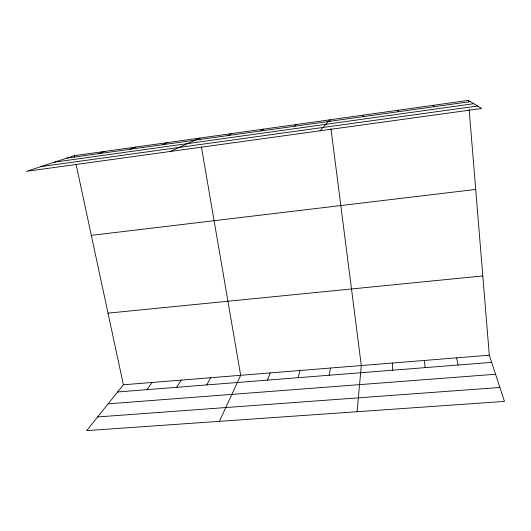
<?xml version="1.0" encoding="UTF-8"?>
<svg xmlns="http://www.w3.org/2000/svg" width="531" height="531" viewBox="0 0 531 531"><rect width="100%" height="100%" fill="white"/><g stroke="black" fill="none" stroke-linecap="round" stroke-linejoin="round"><path stroke-width="0.8" d="M357.084 411.717L361.306 365.547L330.972 128.721M329.127 375.238L330.481 368.043M298.077 377.694L300.108 370.499M267.478 380.116L270.173 372.915M362.965 116.661L363.629 115.081M219.383 421.342L240.662 375.304L201.408 146.881M206.738 384.922L210.701 377.727M176.591 387.311L181.177 380.11M146.895 389.661L152.078 382.466M489.303 355.199L123.398 384.783L86.646 430.628L504.45 401.409L489.303 355.199L469.138 109.373M320.06 130.792L329.831 119.82L330.036 121.44M294.254 126.285L296.57 124.493M260.728 130.978L263.834 129.086M227.746 135.597L231.616 133.606M170.132 151.494L199.895 138.06L200.167 139.666M162.386 144.744L167.723 142.573M130.009 149.277L136.062 147.021M98.162 153.738L104.899 151.395M74.221 155.702L26.55 171.314L481.63 108.49L468.402 100.372L74.221 155.702L74.559 157.289M66.813 158.125L470.433 101.62M54.554 162.141L473.811 103.691M40.9 166.615L477.608 106.021M91.325 235.366L475.703 189.434M108.019 313.144L482.798 275.934M117.63 391.978L491.653 362.374M108.132 403.825L495.549 374.255M97.618 416.935L499.883 387.484M432.904 105.357L434.006 106.718M456.574 357.848L458.14 365.023M76.099 164.444L123.398 384.783M397.984 110.256L398.19 111.729M424.342 360.456L425.145 367.638M468.402 100.372L468.534 102.012M392.588 363.018L392.655 370.207"/></g></svg>
